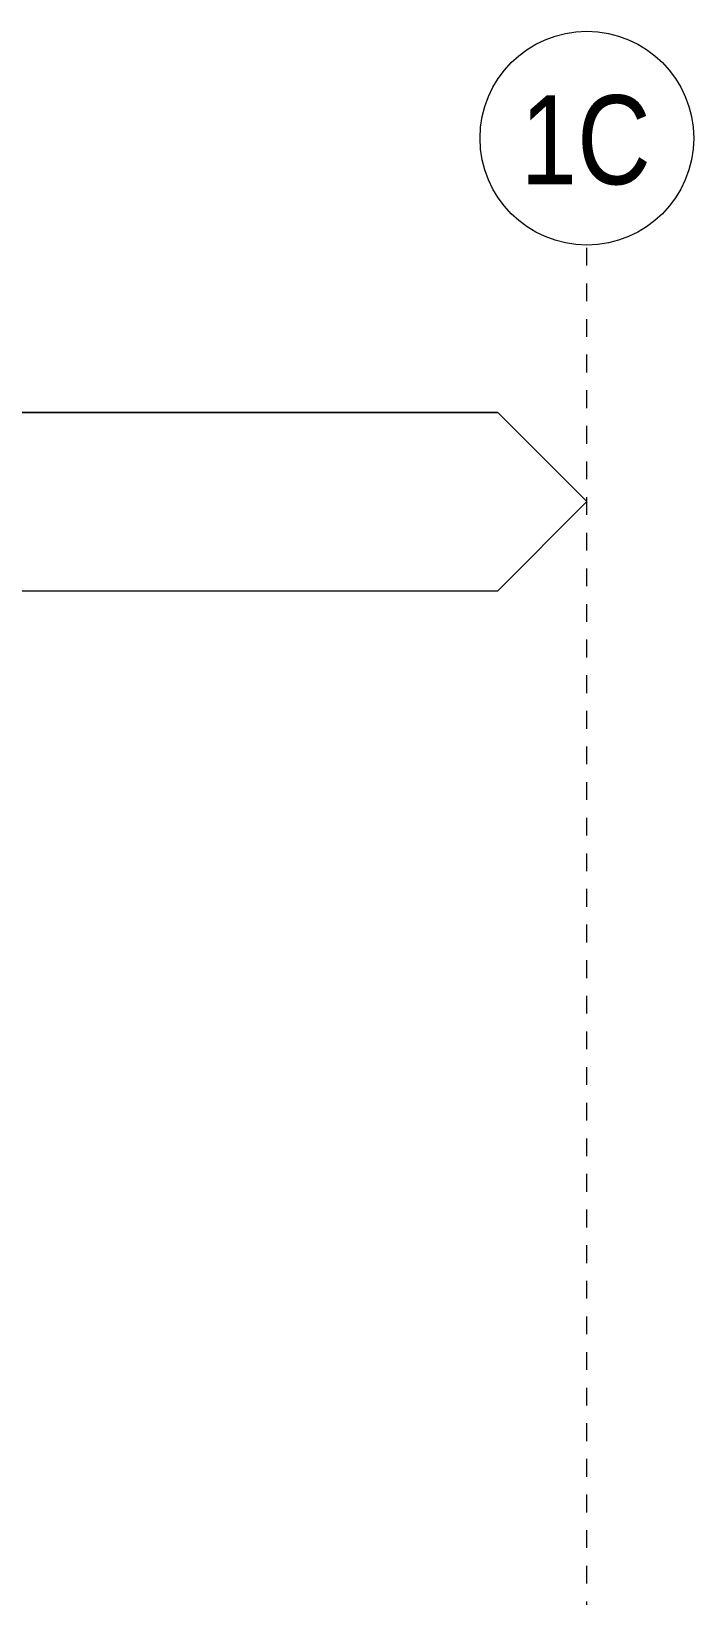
# Model space of a CAD drawing. Header units: metres. Extents: x -4613 to -4328, y -1 to 30.
# Drawn here: x -4349.53 to -4345.81, y 17.72 to 26.51 of the extents above; entities that cross this region are included whole.
import ezdxf

# ---------------------------------------------------------------- set-up
doc = ezdxf.new("R2010")
doc.units = ezdxf.units.M
doc.linetypes.add('Grid Line', pattern=[0.021, 0.012, -0.003, 0.003, -0.003])
for name, color, linetype, lineweight in [('A-DETL-GENF', 92, 'Continuous', 5), ('S-GRID', 1, 'Continuous', 5), ('S-GRID-IDEN', 1, 'Continuous', 5)]:
    doc.layers.add(name, color=color, linetype=linetype, lineweight=lineweight)
doc.styles.add('Arial Narrow', font='ARIALN.TTF', dxfattribs={"height": 0.5})

# ---------------------------------------------------------------- blocks, each defined once
blk = doc.blocks.new('Dimension - Grids _2D_ - 1-200-639481-NORTH EAST')
at = {"layer": 'A-DETL-GENF'}
for p, q in [((4313.1823, 24.3648), (4312.6823, 23.8648)), ((4312.6823, 23.8648), (4313.1823, 24.3648)), ((4332.1823, 24.3648), (4313.1823, 24.3648)), ((4313.1823, 24.3648), (4332.1823, 24.3648)), ((4332.6823, 23.8648), (4332.1823, 24.3648)), ((4332.6823, 23.8648), (4332.1823, 24.3648)), ((4312.6823, 23.8648), (4313.1823, 23.3648)), ((4312.6823, 23.8648), (4313.1823, 23.3648)), ((4332.1823, 23.3648), (4332.6823, 23.8648)), ((4332.6823, 23.8648), (4332.1823, 23.3648)), ((4313.1823, 23.3648), (4332.1823, 23.3648)), ((4313.1823, 23.3648), (4332.1823, 23.3648))]:
    blk.add_line(p, q, dxfattribs=at)
blk = doc.blocks.new('Grid - A1-3055139-NORTH EAST')
at = {"layer": 'S-GRID-IDEN'}
blk.add_circle((4352.6823, 25.9055), 0.6, dxfattribs=at)

msp = doc.modelspace()

# ---------------------------------------------------------------- linework, layer by layer
at = {"layer": 'S-GRID', "linetype": 'Grid Line'}
msp.add_line((-4346.4113, -0.61), (-4346.4113, 25.3055), dxfattribs=at)

# ---------------------------------------------------------------- block references
at = {"layer": 'A-DETL-GENF'}
msp.add_blockref('Dimension - Grids _2D_ - 1-200-639481-NORTH EAST', (-8679.0936, 0), dxfattribs=at)
at = {"layer": 'S-GRID-IDEN'}
msp.add_blockref('Grid - A1-3055139-NORTH EAST', (-8699.0936, 0), dxfattribs=at)

# ---------------------------------------------------------------- texts
at = {"layer": 'S-GRID-IDEN', "insert": (-4346.7845, 26.1465), "char_height": 0.5, "width": 0.881856, "attachment_point": 1, "style": 'Arial Narrow'}
msp.add_mtext('1C', dxfattribs=at)

doc.saveas('drawing.dxf')
